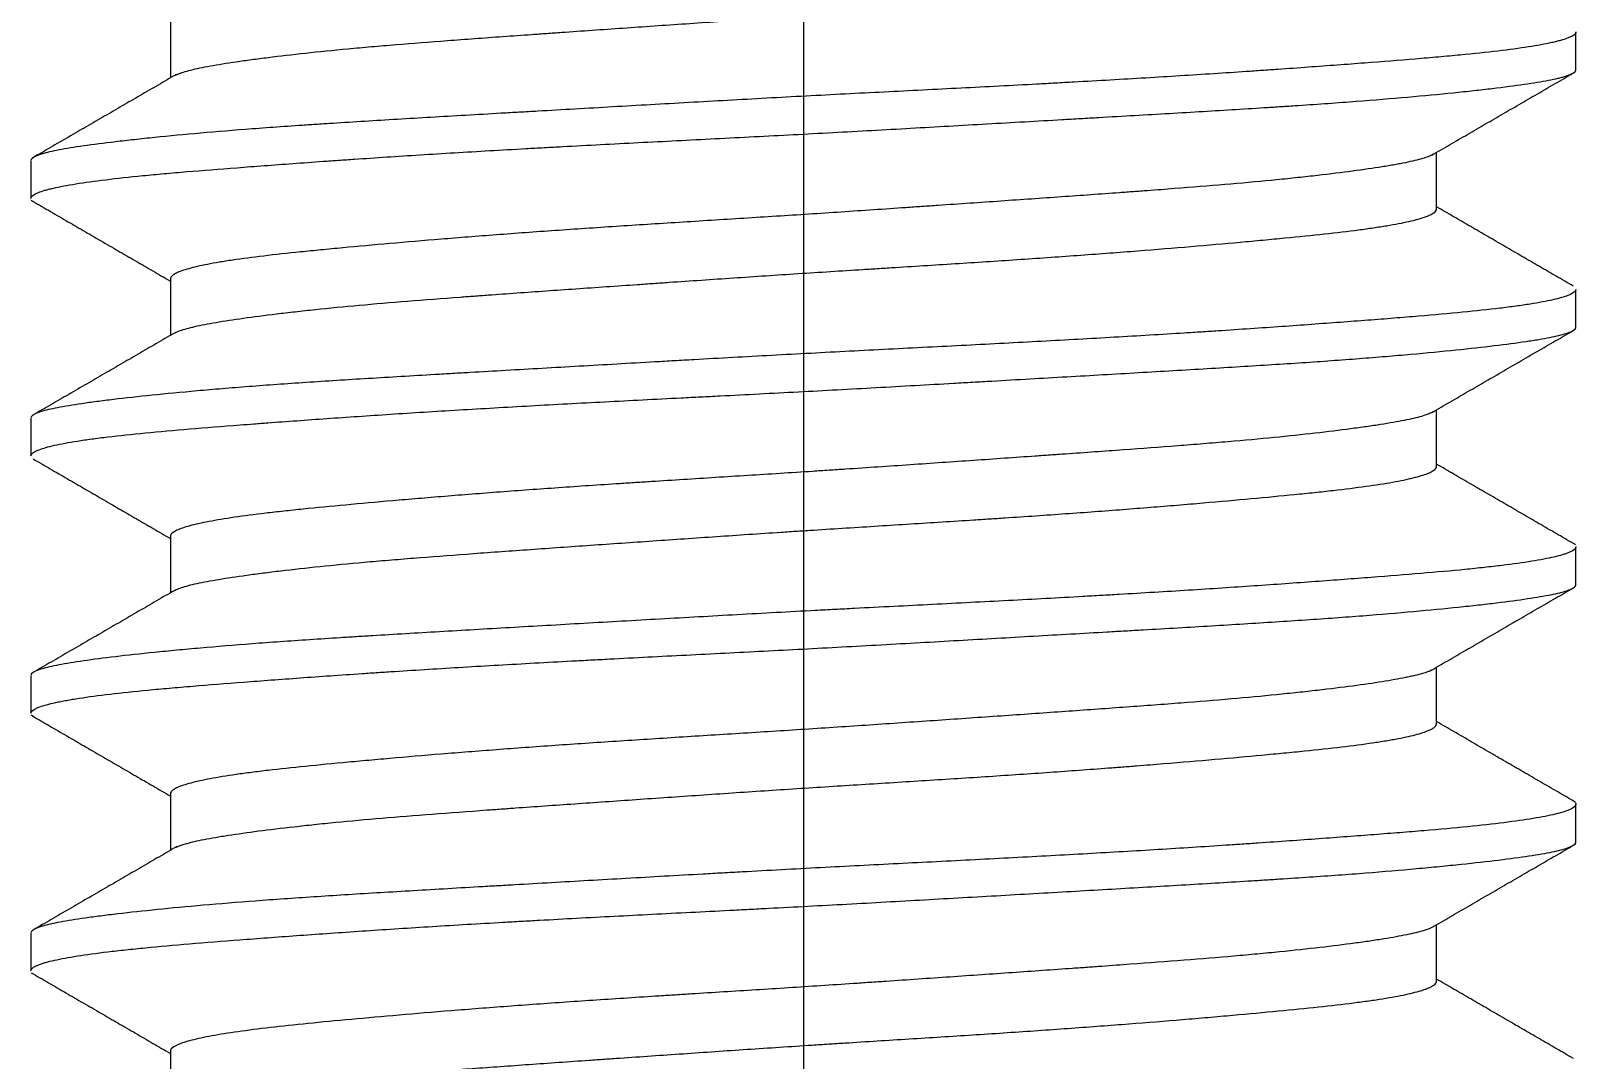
# Model space of a CAD drawing. Extents: x 0 to 1128, y 0 to 827.
# Drawn here: x 707.6 to 713.6, y 224.11 to 228.11 of the extents above; entities that cross this region are included whole.
import ezdxf

# ---------------------------------------------------------------- set-up
doc = ezdxf.new("R2010")
doc.units = 0
doc.header["$LTSCALE"] = 10
doc.header["$MEASUREMENT"] = 0
doc.linetypes.add('CENTER', pattern=[2, 1.25, -0.25, 0.25, -0.25])
doc.layers.add('1', color=7, linetype='CONTINUOUS')

msp = doc.modelspace()

# ---------------------------------------------------------------- linework, layer by layer
at = {"layer": '1', "color": 1, "linetype": 'CENTER', "lineweight": -3, "ltscale": 3}
msp.add_line((710.6018, 430.4493), (710.6018, 195.1403), dxfattribs=at)
at = {"layer": '1', "color": 7, "linetype": 'Continuous', "lineweight": -3}
for p, q in [((708.1433, 228.1442), (708.1433, 227.9241)), ((713.6018, 227.9571), (713.6018, 228.1023)), ((707.6018, 227.6021), (707.6018, 227.4569)), ((713.0603, 227.415), (713.0603, 227.635)), ((708.1433, 227.1441), (708.1433, 226.9241)), ((713.6018, 226.9562), (713.6018, 227.1027)), ((707.6018, 226.6026), (707.6018, 226.4569)), ((713.0603, 226.4152), (713.0603, 226.635)), ((708.1433, 226.1439), (708.1433, 225.9241)), ((713.6018, 225.9571), (713.6018, 226.1021)), ((713.0603, 225.4153), (713.0603, 225.6354)), ((707.6018, 225.6024), (707.6018, 225.4564)), ((708.1433, 225.1443), (708.1433, 224.9239)), ((713.6018, 224.9567), (713.6018, 225.1028)), ((707.6018, 224.6022), (707.6018, 224.4571)), ((713.0603, 224.4149), (713.0603, 224.6351)), ((708.1433, 224.1436), (708.1433, 223.9242))]:
    msp.add_line(p, q, dxfattribs=at)
for points, knots in [([(708.1605, 227.9341), (708.1638, 227.9358), (708.1677, 227.9376), (708.1849, 227.9446), (708.2191, 227.955), (708.2949, 227.9708), (708.3618, 227.9816), (708.4089, 227.9886), (708.4185, 227.99), (708.4383, 227.9927), (708.4687, 227.9969), (708.501, 228.0011), (708.5682, 228.0096), (708.6648, 228.0208), (708.7888, 228.0334), (708.8631, 228.0403), (708.8933, 228.043), (708.9087, 228.0444), (708.9551, 228.0484), (708.9867, 228.0511), (709.0833, 228.0591), (709.217, 228.0695), (709.3602, 228.0799), (709.4712, 228.0879), (709.5088, 228.0906), (709.5661, 228.0946), (709.5854, 228.096), (709.6242, 228.0987), (709.6436, 228.1001), (709.7412, 228.107), (709.8995, 228.118), (710.0622, 228.1293), (710.1858, 228.1378), (710.2272, 228.1406), (710.3107, 228.1463), (710.3528, 228.1491), (710.4796, 228.1577), (710.5638, 228.1632), (710.7315, 228.174), (710.8985, 228.1845), (711.064, 228.1949), (711.1877, 228.2027), (711.2289, 228.2054), (711.3103, 228.2107), (711.3506, 228.2133), (711.47, 228.2213), (711.6257, 228.232), (711.7744, 228.243), (711.8833, 228.2514), (711.9192, 228.2543), (711.9723, 228.2585), (711.9898, 228.2599), (712.0246, 228.2628), (712.0417, 228.2642), (712.1266, 228.2713), (712.1915, 228.2769), (712.3155, 228.288), (712.3746, 228.2934), (712.4588, 228.3014), (712.4997, 228.3054), (712.539, 228.3093), (712.5648, 228.312), (712.5775, 228.3133), (712.6398, 228.3199), (712.7316, 228.3304), (712.8464, 228.3463), (712.9078, 228.3572), (712.9412, 228.3642), (712.9476, 228.3656), (712.96, 228.3684), (712.9777, 228.3727), (712.9929, 228.3769), (713.0202, 228.3854), (713.048, 228.3967), (713.0589, 228.4079), (713.0603, 228.4144), (713.0604, 228.4153), (713.0603, 228.4162)], [0, 0, 0, 0, 0.011389, 0.011389, 0.045282, 0.079176, 0.11307, 0.11307, 0.121543, 0.121543, 0.130017, 0.146964, 0.146964, 0.180857, 0.214751, 0.223224, 0.223224, 0.231698, 0.231698, 0.248645, 0.248645, 0.282538, 0.316432, 0.316432, 0.333379, 0.333379, 0.341852, 0.341852, 0.350326, 0.350326, 0.38422, 0.418113, 0.418113, 0.43506, 0.43506, 0.452007, 0.452007, 0.485901, 0.485901, 0.519795, 0.553688, 0.553688, 0.570635, 0.570635, 0.587582, 0.587582, 0.621476, 0.655369, 0.655369, 0.672316, 0.672316, 0.68079, 0.68079, 0.689263, 0.689263, 0.723157, 0.723157, 0.757051, 0.757051, 0.773998, 0.782471, 0.782471, 0.790944, 0.790944, 0.824838, 0.858732, 0.892626, 0.892626, 0.901099, 0.901099, 0.909572, 0.926519, 0.926519, 0.960413, 0.994307, 0.994307, 1, 1, 1, 1]), ([(713.6018, 228.1032), (713.6019, 228.1005), (713.6007, 228.0978), (713.5933, 228.0896), (713.5833, 228.084), (713.5606, 228.0755), (713.5474, 228.0712), (713.5312, 228.067), (713.5198, 228.0641), (713.5137, 228.0627), (713.482, 228.0557), (713.4518, 228.0501), (713.382, 228.0392), (713.3029, 228.0286), (713.2052, 228.0182), (713.1247, 228.0104), (713.0966, 228.0078), (713.0386, 228.0027), (713.0087, 228.0001), (712.916, 227.9924), (712.8505, 227.9873), (712.712, 227.9767), (712.639, 227.9713), (712.5239, 227.9629), (712.4846, 227.9601), (712.4241, 227.9559), (712.4038, 227.9544), (712.3628, 227.9516), (712.2596, 227.9446), (712.0669, 227.932), (711.8862, 227.9212), (711.7471, 227.9131), (711.6766, 227.9092), (711.6047, 227.9052), (711.5565, 227.9026), (711.5323, 227.9012), (711.4107, 227.8947), (711.3126, 227.8896), (711.115, 227.8794), (710.9159, 227.8693), (710.7137, 227.859), (710.5609, 227.8508), (710.5097, 227.8481), (710.4081, 227.8425), (710.3575, 227.8397), (710.2065, 227.8313), (710.0071, 227.82), (709.8115, 227.8088), (709.6662, 227.8005), (709.618, 227.7977), (709.5461, 227.7936), (709.5222, 227.7922), (709.4748, 227.7895), (709.3572, 227.7827), (709.1528, 227.7709), (708.9813, 227.7607), (708.8565, 227.753), (708.7951, 227.7492), (708.7351, 227.7453), (708.6954, 227.7427), (708.6758, 227.7414), (708.5787, 227.7348), (708.505, 227.7295), (708.3654, 227.7187), (708.2335, 227.7076), (708.1171, 227.6964), (708.0357, 227.6879), (708.0096, 227.6851), (707.9598, 227.6795), (707.9362, 227.6768), (707.8688, 227.6686), (707.7885, 227.658), (707.7271, 227.6476), (707.6883, 227.6399), (707.6766, 227.6374), (707.6608, 227.6335), (707.6559, 227.6322), (707.6466, 227.6297), (707.6253, 227.6233), (707.612, 227.6169), (707.6034, 227.6089), (707.6018, 227.606), (707.6018, 227.6031)], [0, 0, 0, 0, 0.01598, 0.01598, 0.048196, 0.048196, 0.064304, 0.072358, 0.072358, 0.080413, 0.080413, 0.112629, 0.112629, 0.144846, 0.177062, 0.177062, 0.19317, 0.19317, 0.209278, 0.209278, 0.241495, 0.241495, 0.273711, 0.273711, 0.28982, 0.28982, 0.297874, 0.297874, 0.305928, 0.338144, 0.370361, 0.370361, 0.386469, 0.394523, 0.394523, 0.402577, 0.402577, 0.434794, 0.434794, 0.46701, 0.499227, 0.499227, 0.515335, 0.515335, 0.531443, 0.531443, 0.56366, 0.595876, 0.595876, 0.611985, 0.611985, 0.620039, 0.620039, 0.628093, 0.660309, 0.692526, 0.692526, 0.708634, 0.716688, 0.716688, 0.724742, 0.724742, 0.756959, 0.756959, 0.789175, 0.821392, 0.821392, 0.8375, 0.8375, 0.853608, 0.853608, 0.885825, 0.918041, 0.918041, 0.934149, 0.934149, 0.942204, 0.942204, 0.950258, 0.982474, 0.982474, 1, 1, 1, 1]), ([(707.6018, 227.4564), (707.6019, 227.4584), (707.6027, 227.4605), (707.6081, 227.468), (707.6171, 227.4736), (707.6383, 227.4821), (707.6508, 227.4863), (707.6662, 227.4906), (707.6771, 227.4934), (707.683, 227.4948), (707.7135, 227.5019), (707.7428, 227.5075), (707.8107, 227.5184), (707.888, 227.5291), (707.9839, 227.5395), (708.0632, 227.5473), (708.0908, 227.5499), (708.148, 227.555), (708.1775, 227.5576), (708.269, 227.5653), (708.3338, 227.5704), (708.4709, 227.5809), (708.5432, 227.5863), (708.6573, 227.5947), (708.6963, 227.5975), (708.7562, 227.6017), (708.7764, 227.6031), (708.8171, 227.6059), (708.9197, 227.613), (709.1112, 227.6256), (709.291, 227.6364), (709.4295, 227.6445), (709.4997, 227.6485), (709.5712, 227.6525), (709.6192, 227.6551), (709.6434, 227.6564), (709.7647, 227.663), (709.8625, 227.6681), (710.0598, 227.6783), (710.2586, 227.6884), (710.4606, 227.6987), (710.6133, 227.7068), (710.6645, 227.7095), (710.7662, 227.715), (710.8168, 227.7178), (710.968, 227.7262), (711.1678, 227.7375), (711.3638, 227.7487), (711.5095, 227.7571), (711.5578, 227.7599), (711.6299, 227.764), (711.6539, 227.7654), (711.7015, 227.7681), (711.8196, 227.7749), (712.0251, 227.7868), (712.1976, 227.797), (712.3232, 227.8047), (712.3851, 227.8085), (712.4455, 227.8124), (712.4854, 227.815), (712.5052, 227.8163), (712.6032, 227.8228), (712.6776, 227.8281), (712.8186, 227.8389), (712.952, 227.85), (713.07, 227.8612), (713.1525, 227.8696), (713.1791, 227.8725), (713.2298, 227.878), (713.2539, 227.8808), (713.3226, 227.889), (713.4047, 227.8997), (713.468, 227.9101), (713.5082, 227.9178), (713.5204, 227.9203), (713.5369, 227.9242), (713.5421, 227.9255), (713.5518, 227.9281), (713.5744, 227.9345), (713.5889, 227.9408), (713.5998, 227.9494), (713.602, 227.9529), (713.6018, 227.9565)], [0, 0, 0, 0, 0.012113, 0.012113, 0.044329, 0.044329, 0.060437, 0.068492, 0.068492, 0.076546, 0.076546, 0.108762, 0.108762, 0.140979, 0.173195, 0.173195, 0.189304, 0.189304, 0.205412, 0.205412, 0.237628, 0.237628, 0.269845, 0.269845, 0.285953, 0.285953, 0.294007, 0.294007, 0.302061, 0.334278, 0.366494, 0.366494, 0.382603, 0.390657, 0.390657, 0.398711, 0.398711, 0.430927, 0.430927, 0.463144, 0.49536, 0.49536, 0.511469, 0.511469, 0.527577, 0.527577, 0.559793, 0.59201, 0.59201, 0.608118, 0.608118, 0.616172, 0.616172, 0.624226, 0.656443, 0.688659, 0.688659, 0.704768, 0.712822, 0.712822, 0.720876, 0.720876, 0.753092, 0.753092, 0.785309, 0.817525, 0.817525, 0.833634, 0.833634, 0.849742, 0.849742, 0.881958, 0.914175, 0.914175, 0.930283, 0.930283, 0.938337, 0.938337, 0.946392, 0.978608, 0.978608, 1, 1, 1, 1]), ([(713.0491, 227.6286), (713.047, 227.6272), (713.0446, 227.6259), (713.0318, 227.6193), (713.0028, 227.6089), (712.9512, 227.5971), (712.9158, 227.5904), (712.9011, 227.5877), (712.8935, 227.5863), (712.8699, 227.5822), (712.8532, 227.5795), (712.8004, 227.5713), (712.7224, 227.5602), (712.6297, 227.5489), (712.5545, 227.5404), (712.5285, 227.5376), (712.4881, 227.5333), (712.4743, 227.5319), (712.4465, 227.5291), (712.4325, 227.5277), (712.3612, 227.5207), (712.3013, 227.5153), (712.176, 227.5046), (712.1106, 227.4994), (712.0083, 227.4915), (711.9561, 227.4876), (711.9022, 227.4836), (711.866, 227.4809), (711.8477, 227.4796), (711.7556, 227.4729), (711.6052, 227.4622), (711.3703, 227.4458), (711.2076, 227.4345), (711.104, 227.4274), (711.0831, 227.4259), (711.0413, 227.4231), (710.9787, 227.4188), (710.916, 227.4145), (710.7904, 227.406), (710.7066, 227.4004), (710.5388, 227.3894), (710.4547, 227.3841), (710.3284, 227.3762), (710.2863, 227.3735), (710.2021, 227.3682), (710.1603, 227.3656), (710.0361, 227.3578), (709.8731, 227.3473), (709.7154, 227.3367), (709.5991, 227.3285), (709.5606, 227.3258), (709.4844, 227.3202), (709.4466, 227.3174), (709.3354, 227.309), (709.1925, 227.2977), (709.0599, 227.2864), (708.9326, 227.2752), (708.8715, 227.2697), (708.7839, 227.2615), (708.7556, 227.2588), (708.7009, 227.2535), (708.6744, 227.2509), (708.5978, 227.243), (708.5027, 227.2326), (708.412, 227.2206), (708.3673, 227.2138), (708.3499, 227.2111), (708.3415, 227.2097), (708.3169, 227.2056), (708.3016, 227.2028), (708.259, 227.1945), (708.2105, 227.1833), (708.1787, 227.172), (708.1612, 227.1634), (708.1564, 227.1606), (708.1508, 227.1563), (708.1492, 227.1549), (708.1466, 227.1521), (708.1456, 227.1506), (708.1439, 227.1475), (708.1434, 227.1458), (708.1433, 227.1441)], [0, 0, 0, 0, 0.008658, 0.008658, 0.042478, 0.076299, 0.084754, 0.084754, 0.093209, 0.093209, 0.110119, 0.110119, 0.143939, 0.17776, 0.17776, 0.19467, 0.19467, 0.203125, 0.203125, 0.21158, 0.21158, 0.2454, 0.2454, 0.279221, 0.279221, 0.296131, 0.304586, 0.304586, 0.313041, 0.313041, 0.346861, 0.380682, 0.414502, 0.414502, 0.422957, 0.422957, 0.431412, 0.448322, 0.448322, 0.482143, 0.482143, 0.515963, 0.515963, 0.532873, 0.532873, 0.549783, 0.549783, 0.583604, 0.617424, 0.617424, 0.634334, 0.634334, 0.651244, 0.651244, 0.685065, 0.718885, 0.718885, 0.752705, 0.752705, 0.769615, 0.769615, 0.786526, 0.786526, 0.820346, 0.854166, 0.862621, 0.862621, 0.871076, 0.871076, 0.887987, 0.887987, 0.921807, 0.955627, 0.955627, 0.972537, 0.972537, 0.980992, 0.980992, 0.989447, 0.989447, 1, 1, 1, 1]), ([(708.1603, 226.934), (708.166, 226.937), (708.1855, 226.9452), (708.2156, 226.9534), (708.2504, 226.9614), (708.2632, 226.964), (708.2908, 226.9694), (708.3055, 226.9721), (708.3527, 226.9802), (708.4233, 226.9911), (708.5089, 227.0023), (708.5787, 227.0107), (708.6029, 227.0135), (708.6533, 227.0192), (708.6795, 227.0221), (708.7603, 227.0305), (708.8171, 227.0361), (708.9365, 227.0469), (709.0616, 227.0575), (709.1982, 227.0679), (709.2872, 227.0745), (709.3052, 227.0759), (709.3414, 227.0785), (709.396, 227.0825), (709.4515, 227.0865), (709.5637, 227.0945), (709.7167, 227.1053), (709.8961, 227.1177), (709.9984, 227.1248), (710.0396, 227.1277), (710.0603, 227.1291), (710.1224, 227.1334), (710.1638, 227.1362), (710.2883, 227.1448), (710.3716, 227.1504), (710.5387, 227.1616), (710.6224, 227.167), (710.7485, 227.175), (710.7906, 227.1777), (710.8538, 227.1817), (710.8749, 227.183), (710.917, 227.1856), (710.938, 227.187), (711.0424, 227.1935), (711.2071, 227.2039), (711.3671, 227.2144), (711.4853, 227.2224), (711.5244, 227.2251), (711.602, 227.2305), (711.6405, 227.2333), (711.7549, 227.2416), (711.9023, 227.2527), (712.1084, 227.2696), (712.2359, 227.2808), (712.3278, 227.2891), (712.3578, 227.2919), (712.4159, 227.2973), (712.4441, 227.3), (712.526, 227.3079), (712.6281, 227.3183), (712.7163, 227.3288), (712.7771, 227.3368), (712.7965, 227.3394), (712.8242, 227.3435), (712.8332, 227.3449), (712.8506, 227.3476), (712.859, 227.349), (712.9, 227.3558), (712.9571, 227.3668), (712.9978, 227.378), (713.0221, 227.3865), (713.0327, 227.3908), (713.041, 227.3951), (713.0459, 227.3979), (713.0481, 227.3994), (713.0572, 227.406), (713.0606, 227.4111), (713.0603, 227.4161)], [0, 0, 0, 0, 0.019794, 0.053688, 0.053688, 0.070635, 0.070635, 0.087582, 0.087582, 0.121475, 0.155369, 0.155369, 0.172316, 0.172316, 0.189263, 0.189263, 0.223157, 0.223157, 0.25705, 0.290944, 0.290944, 0.299417, 0.299417, 0.307891, 0.324838, 0.324838, 0.358731, 0.392625, 0.401099, 0.401099, 0.409572, 0.409572, 0.426519, 0.426519, 0.460413, 0.460413, 0.494306, 0.494306, 0.511253, 0.511253, 0.519727, 0.519727, 0.5282, 0.5282, 0.562094, 0.595987, 0.595987, 0.612934, 0.612934, 0.629881, 0.629881, 0.663775, 0.697669, 0.731562, 0.731562, 0.748509, 0.748509, 0.765456, 0.765456, 0.79935, 0.833244, 0.833244, 0.85019, 0.85019, 0.858664, 0.858664, 0.867137, 0.867137, 0.901031, 0.934925, 0.934925, 0.951872, 0.960345, 0.960345, 0.968818, 0.968818, 1, 1, 1, 1]), ([(713.6018, 227.1029), (713.6018, 227.102), (713.6017, 227.1011), (713.6009, 227.0989), (713.6002, 227.0975), (713.5947, 227.0905), (713.5852, 227.0849), (713.5561, 227.0736), (713.5171, 227.0624), (713.4583, 227.0513), (713.4065, 227.043), (713.3879, 227.0403), (713.3485, 227.0348), (713.3276, 227.0322), (713.2619, 227.0242), (713.1654, 227.0139), (713.0515, 227.0037), (712.9595, 226.996), (712.9278, 226.9934), (712.8784, 226.9895), (712.8617, 226.9882), (712.8278, 226.9855), (712.8107, 226.9842), (712.7239, 226.9776), (712.6512, 226.9722), (712.4994, 226.9611), (712.4203, 226.9555), (712.2967, 226.9471), (712.2337, 226.9429), (712.1688, 226.9387), (712.1251, 226.9359), (712.1031, 226.9345), (711.992, 226.9275), (711.9014, 226.9221), (711.7165, 226.9114), (711.5282, 226.9009), (711.3328, 226.8906), (711.1835, 226.8829), (711.1332, 226.8804), (711.0327, 226.8753), (710.9824, 226.8727), (710.8314, 226.865), (710.7307, 226.8598), (710.5292, 226.8492), (710.4284, 226.8437), (710.2771, 226.8353), (710.2266, 226.8324), (710.1509, 226.8282), (710.1256, 226.8267), (710.0753, 226.8239), (709.9502, 226.8168), (709.7295, 226.8041), (709.5398, 226.7932), (709.4, 226.7852), (709.3307, 226.7812), (709.2623, 226.7772), (709.2169, 226.7746), (709.1943, 226.7732), (709.082, 226.7667), (708.9955, 226.7615), (708.8286, 226.7513), (708.7483, 226.7462), (708.5939, 226.7359), (708.5199, 226.7306), (708.4136, 226.7225), (708.3789, 226.7197), (708.3118, 226.7141), (708.2793, 226.7113), (708.1852, 226.7029), (708.0683, 226.6917), (707.9684, 226.6806), (707.9, 226.6724), (707.8783, 226.6697), (707.8474, 226.6657), (707.8374, 226.6643), (707.818, 226.6616), (707.771, 226.655), (707.7007, 226.6433), (707.658, 226.6332), (707.6334, 226.6256), (707.6265, 226.623), (707.6151, 226.6179), (707.6106, 226.6153), (707.604, 226.6097), (707.6021, 226.6067), (707.6019, 226.6037)], [0, 0, 0, 0, 0.005359, 0.005359, 0.01343, 0.01343, 0.045713, 0.045713, 0.077996, 0.110279, 0.110279, 0.12642, 0.12642, 0.142562, 0.142562, 0.174845, 0.207128, 0.207128, 0.22327, 0.22327, 0.23134, 0.23134, 0.239411, 0.239411, 0.271694, 0.271694, 0.303977, 0.303977, 0.320119, 0.32819, 0.32819, 0.33626, 0.33626, 0.368543, 0.368543, 0.400826, 0.433109, 0.433109, 0.449251, 0.449251, 0.465392, 0.465392, 0.497676, 0.497676, 0.529959, 0.529959, 0.5461, 0.5461, 0.554171, 0.554171, 0.562242, 0.594525, 0.626808, 0.626808, 0.642949, 0.65102, 0.65102, 0.659091, 0.659091, 0.691374, 0.691374, 0.723657, 0.723657, 0.75594, 0.75594, 0.772081, 0.772081, 0.788223, 0.788223, 0.820506, 0.852789, 0.852789, 0.868931, 0.868931, 0.877001, 0.877001, 0.885072, 0.917355, 0.949638, 0.949638, 0.96578, 0.96578, 0.981921, 0.981921, 1, 1, 1, 1]), ([(707.6019, 226.457), (707.6021, 226.4592), (707.6031, 226.4613), (707.6072, 226.4662), (707.6107, 226.469), (707.6205, 226.4747), (707.6267, 226.4775), (707.649, 226.486), (707.6886, 226.4973), (707.7479, 226.5084), (707.7997, 226.5166), (707.8275, 226.5206), (707.8581, 226.5247), (707.8791, 226.5274), (707.8899, 226.5287), (707.9454, 226.5354), (708.0428, 226.5457), (708.2141, 226.561), (708.345, 226.5713), (708.4322, 226.578), (708.4499, 226.5793), (708.4858, 226.582), (708.5402, 226.5861), (708.5963, 226.5902), (708.7109, 226.5985), (708.8696, 226.6097), (709.0402, 226.6209), (709.1728, 226.6292), (709.2177, 226.632), (709.3091, 226.6375), (709.3553, 226.6402), (709.4948, 226.6483), (709.6839, 226.6588), (709.8787, 226.669), (710.0271, 226.6766), (710.1018, 226.6804), (710.1774, 226.6843), (710.2279, 226.6868), (710.2533, 226.6881), (710.3801, 226.6946), (710.4812, 226.6998), (710.683, 226.7105), (710.7837, 226.716), (710.9845, 226.7272), (711.0847, 226.7328), (711.2096, 226.7399), (711.2346, 226.7414), (711.2844, 226.7442), (711.3588, 226.7485), (711.432, 226.7526), (711.5771, 226.761), (711.7666, 226.7718), (711.9486, 226.7824), (712.0822, 226.7902), (712.1263, 226.7928), (712.2134, 226.798), (712.2561, 226.8006), (712.3817, 226.8083), (712.4621, 226.8134), (712.616, 226.8237), (712.6896, 226.829), (712.7949, 226.8371), (712.8463, 226.8412), (712.8958, 226.8454), (712.9283, 226.8483), (712.9444, 226.8497), (713.0232, 226.8567), (713.1401, 226.868), (713.2888, 226.8845), (713.3703, 226.8952), (713.4155, 226.9019), (713.4243, 226.9032), (713.4412, 226.9059), (713.4655, 226.9098), (713.487, 226.9137), (713.5262, 226.9214), (713.5684, 226.9315), (713.5906, 226.9417), (713.5996, 226.9495), (713.6013, 226.9521), (713.6018, 226.9553), (713.6018, 226.9558), (713.6018, 226.9562)], [0, 0, 0, 0, 0.012654, 0.012654, 0.028795, 0.028795, 0.044937, 0.044937, 0.07722, 0.109503, 0.109503, 0.125645, 0.133715, 0.133715, 0.141786, 0.141786, 0.174069, 0.206352, 0.238635, 0.238635, 0.246706, 0.246706, 0.254777, 0.270918, 0.270918, 0.303201, 0.335484, 0.335484, 0.351626, 0.351626, 0.367767, 0.367767, 0.40005, 0.432333, 0.432333, 0.448475, 0.456546, 0.456546, 0.464616, 0.464616, 0.4969, 0.4969, 0.529183, 0.529183, 0.561466, 0.561466, 0.569536, 0.569536, 0.577607, 0.593749, 0.593749, 0.626032, 0.658315, 0.658315, 0.674456, 0.674456, 0.690598, 0.690598, 0.722881, 0.722881, 0.755164, 0.755164, 0.771305, 0.779376, 0.779376, 0.787447, 0.787447, 0.81973, 0.852013, 0.884296, 0.884296, 0.892367, 0.892367, 0.900438, 0.916579, 0.916579, 0.948862, 0.981145, 0.981145, 0.997287, 0.997287, 1, 1, 1, 1]), ([(713.0494, 226.6288), (713.0478, 226.6277), (713.046, 226.6267), (713.0392, 226.623), (713.0332, 226.6203), (713.0191, 226.6151), (713.011, 226.6124), (712.9835, 226.6046), (712.9386, 226.5941), (712.8775, 226.5834), (712.8255, 226.5752), (712.8071, 226.5724), (712.7683, 226.5668), (712.7478, 226.564), (712.6838, 226.5555), (712.5916, 226.5442), (712.4859, 226.533), (712.3734, 226.5218), (712.3138, 226.5164), (712.2191, 226.5083), (712.1869, 226.5056), (712.1214, 226.5003), (712.088, 226.4977), (711.9862, 226.4898), (711.8458, 226.4794), (711.6775, 226.4674), (711.5804, 226.4605), (711.5412, 226.4578), (711.5215, 226.4564), (711.4623, 226.4522), (711.4226, 226.4495), (711.3026, 226.4411), (711.1408, 226.4299), (710.9751, 226.4185), (710.8494, 226.41), (710.8072, 226.4071), (710.7436, 226.4029), (710.7224, 226.4015), (710.68, 226.3987), (710.6588, 226.3973), (710.553, 226.3903), (710.4689, 226.385), (710.3017, 226.3745), (710.2185, 226.3693), (710.0945, 226.3615), (710.0327, 226.3575), (709.9711, 226.3536), (709.9302, 226.3509), (709.9097, 226.3496), (709.808, 226.3429), (709.6493, 226.3322), (709.4224, 226.3158), (709.2786, 226.3045), (709.1912, 226.2974), (709.1564, 226.2945), (709.0885, 226.2888), (709.0392, 226.2846), (708.9431, 226.2762), (708.8821, 226.2707), (708.7661, 226.2599), (708.7112, 226.2546), (708.6334, 226.2467), (708.6082, 226.244), (708.5596, 226.2387), (708.5363, 226.2361), (708.4694, 226.2282), (708.3881, 226.2176), (708.3223, 226.2067), (708.2788, 226.1984), (708.2653, 226.1956), (708.2403, 226.19), (708.2288, 226.1872), (708.1976, 226.1786), (708.1648, 226.1672), (708.1491, 226.1559), (708.1442, 226.1483), (708.1435, 226.1463), (708.1433, 226.1443)], [0, 0, 0, 0, 0.006764, 0.006764, 0.023675, 0.023675, 0.040585, 0.040585, 0.074405, 0.108225, 0.108225, 0.125136, 0.125136, 0.142046, 0.142046, 0.175866, 0.209686, 0.209686, 0.243507, 0.243507, 0.260417, 0.260417, 0.277327, 0.277327, 0.311147, 0.344968, 0.353423, 0.353423, 0.361878, 0.361878, 0.378788, 0.378788, 0.412608, 0.446429, 0.446429, 0.463339, 0.463339, 0.471794, 0.471794, 0.480249, 0.480249, 0.514069, 0.514069, 0.54789, 0.54789, 0.5648, 0.573255, 0.573255, 0.58171, 0.58171, 0.61553, 0.649351, 0.683171, 0.683171, 0.691626, 0.700081, 0.716991, 0.716991, 0.750812, 0.750812, 0.784632, 0.784632, 0.801542, 0.801542, 0.818452, 0.818452, 0.852273, 0.886093, 0.886093, 0.903003, 0.903003, 0.919913, 0.919913, 0.953734, 0.987554, 0.987554, 1, 1, 1, 1]), ([(708.1548, 225.9307), (708.1549, 225.9308), (708.1551, 225.931), (708.1595, 225.9337), (708.1673, 225.9376), (708.1776, 225.9416), (708.185, 225.9442), (708.189, 225.9455), (708.2103, 225.9521), (708.2525, 225.9625), (708.34, 225.9785), (708.4143, 225.9895), (708.4659, 225.9965), (708.4765, 225.9979), (708.4981, 226.0007), (708.5312, 226.005), (708.5661, 226.0092), (708.6386, 226.0177), (708.6901, 226.0233), (708.7998, 226.0344), (708.858, 226.0399), (708.9501, 226.048), (708.9817, 226.0507), (709.0465, 226.056), (709.0795, 226.0587), (709.1801, 226.0666), (709.3186, 226.077), (709.4658, 226.0875), (709.5795, 226.0956), (709.618, 226.0983), (709.696, 226.1038), (709.7357, 226.1066), (709.8552, 226.1149), (710.0162, 226.1261), (710.1806, 226.1374), (710.3466, 226.1487), (710.4304, 226.1544), (710.5364, 226.1614), (710.5576, 226.1628), (710.5999, 226.1655), (710.621, 226.1669), (710.6843, 226.171), (710.7263, 226.1736), (710.8519, 226.1816), (711.0181, 226.192), (711.2024, 226.2036), (711.3039, 226.2103), (711.3444, 226.2129), (711.3646, 226.2143), (711.4248, 226.2183), (711.4645, 226.221), (711.5819, 226.229), (711.7344, 226.2399), (711.8791, 226.2511), (711.9846, 226.2595), (712.0193, 226.2623), (712.0705, 226.2666), (712.0875, 226.268), (712.121, 226.2709), (712.1376, 226.2723), (712.2194, 226.2794), (712.344, 226.2905), (712.4561, 226.3011), (712.5356, 226.309), (712.5612, 226.3116), (712.611, 226.3168), (712.6352, 226.3195), (712.7049, 226.3274), (712.7897, 226.338), (712.8935, 226.3541), (712.947, 226.3652), (712.9811, 226.3736), (712.9915, 226.3765), (713.01, 226.3822), (713.0181, 226.385), (713.0393, 226.3936), (713.0492, 226.3992), (713.0586, 226.4085), (713.0604, 226.4123), (713.0603, 226.4159)], [0, 0, 0, 0, 0.000808, 0.000808, 0.017645, 0.026064, 0.026064, 0.034482, 0.034482, 0.068157, 0.101832, 0.135506, 0.135506, 0.143925, 0.143925, 0.152343, 0.169181, 0.169181, 0.202855, 0.202855, 0.23653, 0.23653, 0.253367, 0.253367, 0.270204, 0.270204, 0.303879, 0.337553, 0.337553, 0.354391, 0.354391, 0.371228, 0.371228, 0.404902, 0.438577, 0.438577, 0.472251, 0.472251, 0.48067, 0.48067, 0.489089, 0.489089, 0.505926, 0.505926, 0.539601, 0.573275, 0.581694, 0.581694, 0.590112, 0.590112, 0.60695, 0.60695, 0.640624, 0.674299, 0.674299, 0.691136, 0.691136, 0.699555, 0.699555, 0.707973, 0.707973, 0.741648, 0.775322, 0.775322, 0.79216, 0.79216, 0.808997, 0.808997, 0.842671, 0.876346, 0.910021, 0.910021, 0.926858, 0.926858, 0.943695, 0.943695, 0.97737, 0.97737, 1, 1, 1, 1]), ([(713.6018, 226.1036), (713.602, 226.1015), (713.6013, 226.0993), (713.5962, 226.0917), (713.5874, 226.086), (713.57, 226.079), (713.5662, 226.0775), (713.5579, 226.0747), (713.5534, 226.0733), (713.5391, 226.069), (713.5283, 226.0662), (713.4923, 226.0577), (713.4345, 226.0466), (713.3577, 226.0359), (713.2929, 226.0279), (713.27, 226.0253), (713.2339, 226.0214), (713.2215, 226.0201), (713.1963, 226.0174), (713.1319, 226.0109), (713.0045, 225.9995), (712.8755, 225.9892), (712.7385, 225.9787), (712.6661, 225.9733), (712.513, 225.9621), (712.4337, 225.9565), (712.2696, 225.9453), (712.1002, 225.9341), (711.9201, 225.9232), (711.8041, 225.9164), (711.7807, 225.9151), (711.7336, 225.9124), (711.7099, 225.911), (711.6386, 225.907), (711.5908, 225.9044), (711.4465, 225.8966), (711.2519, 225.8864), (711.0529, 225.8763), (710.902, 225.8686), (710.8515, 225.866), (710.7752, 225.8621), (710.7497, 225.8608), (710.6987, 225.8581), (710.6732, 225.8568), (710.5461, 225.8501), (710.445, 225.8446), (710.2441, 225.8334), (710.1443, 225.8278), (709.9459, 225.8165), (709.8473, 225.8109), (709.7004, 225.8025), (709.6519, 225.7997), (709.5562, 225.7942), (709.5089, 225.7915), (709.3688, 225.7834), (709.1864, 225.7729), (709.013, 225.7626), (708.9076, 225.7561), (708.8866, 225.7549), (708.845, 225.7523), (708.8243, 225.751), (708.7631, 225.7471), (708.7232, 225.7445), (708.6063, 225.7367), (708.5321, 225.7315), (708.3909, 225.7208), (708.3239, 225.7152), (708.229, 225.7068), (708.1982, 225.704), (708.1536, 225.6998), (708.1389, 225.6984), (708.1101, 225.6955), (708.0396, 225.6885), (707.926, 225.676), (707.8434, 225.6653), (707.7701, 225.6547), (707.738, 225.6495), (707.6971, 225.6417), (707.6847, 225.6392), (707.6626, 225.634), (707.6529, 225.6315), (707.6274, 225.6239), (707.6156, 225.6188), (707.6044, 225.6103), (707.602, 225.607), (707.6018, 225.6035)], [0, 0, 0, 0, 0.012887, 0.012887, 0.045104, 0.045104, 0.053158, 0.053158, 0.061212, 0.061212, 0.07732, 0.07732, 0.109537, 0.141753, 0.141753, 0.157861, 0.157861, 0.165915, 0.165915, 0.17397, 0.206186, 0.238403, 0.238403, 0.270619, 0.270619, 0.302835, 0.302835, 0.335052, 0.367268, 0.367268, 0.375323, 0.375323, 0.383377, 0.383377, 0.399485, 0.399485, 0.431701, 0.463918, 0.463918, 0.480026, 0.480026, 0.48808, 0.48808, 0.496134, 0.496134, 0.528351, 0.528351, 0.560567, 0.560567, 0.592784, 0.592784, 0.608892, 0.608892, 0.625, 0.625, 0.657217, 0.689433, 0.689433, 0.697487, 0.697487, 0.705541, 0.705541, 0.721649, 0.721649, 0.753866, 0.753866, 0.786082, 0.786082, 0.802191, 0.802191, 0.810245, 0.810245, 0.818299, 0.850515, 0.882732, 0.882732, 0.914948, 0.914948, 0.931057, 0.931057, 0.947165, 0.947165, 0.979381, 0.979381, 1, 1, 1, 1]), ([(707.6018, 225.4568), (707.602, 225.4594), (707.6034, 225.462), (707.6111, 225.4701), (707.6317, 225.4813), (707.6724, 225.4926), (707.7042, 225.4996), (707.7109, 225.501), (707.725, 225.5038), (707.7323, 225.5052), (707.7553, 225.5094), (707.7718, 225.5122), (707.8247, 225.5204), (707.9045, 225.5311), (708.0024, 225.5414), (708.0827, 225.5491), (708.1106, 225.5517), (708.1687, 225.5568), (708.1991, 225.5594), (708.2926, 225.5672), (708.3586, 225.5724), (708.4977, 225.5829), (708.5707, 225.5884), (708.7238, 225.5995), (708.8039, 225.6051), (708.9085, 225.6122), (708.9297, 225.6136), (708.9723, 225.6164), (709.0365, 225.6206), (709.102, 225.6248), (709.2346, 225.6331), (709.4156, 225.6439), (709.605, 225.6544), (709.7261, 225.6609), (709.7504, 225.6622), (709.7994, 225.6648), (709.824, 225.6661), (709.8982, 225.67), (709.9478, 225.6725), (710.0968, 225.6802), (710.2964, 225.6903), (710.4978, 225.7006), (710.6496, 225.7087), (710.7003, 225.7115), (710.8019, 225.717), (710.8529, 225.7198), (711.0049, 225.7283), (711.205, 225.7396), (711.4977, 225.7564), (711.6878, 225.7673), (711.8051, 225.7741), (711.8285, 225.7754), (711.8748, 225.7781), (711.9438, 225.7821), (712.0112, 225.786), (712.1439, 225.7938), (712.3151, 225.8041), (712.4751, 225.8143), (712.5908, 225.8221), (712.6287, 225.8247), (712.7028, 225.8301), (712.7388, 225.8328), (712.8438, 225.8409), (712.9755, 225.8521), (713.091, 225.8633), (713.1715, 225.8716), (713.2102, 225.8758), (713.2466, 225.88), (713.2703, 225.8827), (713.2819, 225.8841), (713.3381, 225.891), (713.4182, 225.9017), (713.5093, 225.9171), (713.5506, 225.9273), (713.5702, 225.9337), (713.5738, 225.935), (713.5803, 225.9376), (713.5891, 225.9414), (713.595, 225.9453), (713.6007, 225.9509), (713.6021, 225.9539), (713.6018, 225.957)], [0, 0, 0, 0, 0.015207, 0.015207, 0.047423, 0.079639, 0.079639, 0.087694, 0.087694, 0.095748, 0.095748, 0.111856, 0.111856, 0.144072, 0.176289, 0.176289, 0.192397, 0.192397, 0.208505, 0.208505, 0.240722, 0.240722, 0.272938, 0.272938, 0.305155, 0.305155, 0.313209, 0.313209, 0.321263, 0.337371, 0.337371, 0.369588, 0.401804, 0.401804, 0.409858, 0.409858, 0.417913, 0.417913, 0.434021, 0.434021, 0.466237, 0.498454, 0.498454, 0.514562, 0.514562, 0.53067, 0.53067, 0.562887, 0.595103, 0.62732, 0.62732, 0.635374, 0.635374, 0.643428, 0.659536, 0.659536, 0.691753, 0.723969, 0.723969, 0.740077, 0.740077, 0.756186, 0.756186, 0.788402, 0.820619, 0.820619, 0.836727, 0.844781, 0.844781, 0.852835, 0.852835, 0.885052, 0.917268, 0.949485, 0.949485, 0.957539, 0.957539, 0.965593, 0.981701, 0.981701, 1, 1, 1, 1]), ([(713.0405, 225.6238), (713.0317, 225.6195), (713.0201, 225.6152), (712.9966, 225.6083), (712.9818, 225.6043), (712.9644, 225.6004), (712.9523, 225.5977), (712.946, 225.5964), (712.9131, 225.5897), (712.8525, 225.5789), (712.7387, 225.5624), (712.6475, 225.5511), (712.5855, 225.5439), (712.5729, 225.5425), (712.5472, 225.5397), (712.5081, 225.5354), (712.4672, 225.5312), (712.3833, 225.5228), (712.3244, 225.5173), (712.2006, 225.5066), (712.1195, 225.5001), (712.0337, 225.4935), (711.999, 225.4908), (711.9814, 225.4895), (711.9283, 225.4855), (711.8924, 225.4829), (711.7835, 225.4749), (711.6346, 225.4643), (711.4787, 225.4534), (711.3591, 225.445), (711.3188, 225.4422), (711.2373, 225.4366), (711.196, 225.4337), (711.0721, 225.4252), (710.9062, 225.4138), (710.7388, 225.4025), (710.5706, 225.3915), (710.4862, 225.3861), (710.3165, 225.3754), (710.2327, 225.3702), (710.0673, 225.3597), (709.9041, 225.3493), (709.7451, 225.3387), (709.6276, 225.3305), (709.5886, 225.3278), (709.5119, 225.3222), (709.4741, 225.3194), (709.3628, 225.3111), (709.2191, 225.2999), (709.085, 225.2886), (708.9881, 225.2801), (708.9564, 225.2773), (708.9097, 225.2731), (708.8943, 225.2717), (708.8641, 225.269), (708.8491, 225.2676), (708.7756, 225.2608), (708.665, 225.2502), (708.5682, 225.2398), (708.5007, 225.2319), (708.4683, 225.2279), (708.4379, 225.2239), (708.418, 225.2212), (708.4083, 225.2199), (708.3612, 225.2131), (708.2942, 225.2022), (708.2184, 225.1855), (708.1843, 225.1741), (708.1683, 225.1669), (708.1654, 225.1655), (708.16, 225.1626), (708.1529, 225.1584), (708.1482, 225.1541), (708.1445, 225.149), (708.1435, 225.1466), (708.1434, 225.1443)], [0, 0, 0, 0, 0.028173, 0.028173, 0.045268, 0.053816, 0.053816, 0.062364, 0.062364, 0.096554, 0.130744, 0.164935, 0.164935, 0.173482, 0.173482, 0.18203, 0.199125, 0.199125, 0.233316, 0.233316, 0.267506, 0.276054, 0.276054, 0.284601, 0.284601, 0.301696, 0.301696, 0.335887, 0.370077, 0.370077, 0.387172, 0.387172, 0.404268, 0.404268, 0.438458, 0.472649, 0.472649, 0.506839, 0.506839, 0.541029, 0.541029, 0.57522, 0.60941, 0.60941, 0.626505, 0.626505, 0.643601, 0.643601, 0.677791, 0.711981, 0.711981, 0.729077, 0.729077, 0.737624, 0.737624, 0.746172, 0.746172, 0.780362, 0.814553, 0.814553, 0.831648, 0.840195, 0.840195, 0.848743, 0.848743, 0.882933, 0.917124, 0.951314, 0.951314, 0.959862, 0.959862, 0.968409, 0.985505, 0.985505, 1, 1, 1, 1]), ([(707.6132, 225.4426), (707.61, 225.4445), (707.6074, 225.4464), (707.6048, 225.4491), (707.6042, 225.4499), (707.6037, 225.4506)], [0, 0, 0, 0, 0.718735, 0.718735, 1, 1, 1, 1]), ([(708.1637, 224.9357), (708.174, 224.9407), (708.203, 224.9508), (708.2477, 224.961), (708.2885, 224.969), (708.3031, 224.9717), (708.3267, 224.9757), (708.3349, 224.9771), (708.3516, 224.9798), (708.3602, 224.9812), (708.4043, 224.9881), (708.4823, 224.9991), (708.5748, 225.0103), (708.6496, 225.0188), (708.6884, 225.023), (708.7293, 225.0273), (708.757, 225.0301), (708.7711, 225.0315), (708.8424, 225.0385), (708.9023, 225.0439), (709.0274, 225.0546), (709.1578, 225.065), (709.2989, 225.0754), (709.3905, 225.0821), (709.409, 225.0834), (709.4463, 225.0861), (709.5024, 225.0901), (709.5594, 225.0942), (709.6744, 225.1023), (709.8305, 225.1132), (709.9923, 225.1244), (710.1158, 225.1329), (710.1573, 225.1358), (710.241, 225.1415), (710.2828, 225.1444), (710.4084, 225.1529), (710.492, 225.1585), (710.6594, 225.1694), (710.7431, 225.1747), (710.8686, 225.1826), (710.9105, 225.1852), (710.9941, 225.1905), (711.0361, 225.1931), (711.1605, 225.201), (711.3236, 225.2114), (711.4809, 225.222), (711.6354, 225.2328), (711.7112, 225.2383), (711.8041, 225.2453), (711.8225, 225.2468), (711.8591, 225.2496), (711.9134, 225.2538), (711.9661, 225.258), (712.0696, 225.2665), (712.1359, 225.2721), (712.2631, 225.2832), (712.3241, 225.2888), (712.3969, 225.2955), (712.4113, 225.2969), (712.4397, 225.2996), (712.4537, 225.3009), (712.4951, 225.3049), (712.5217, 225.3076), (712.5989, 225.3154), (712.6944, 225.3258), (712.7754, 225.3364), (712.8306, 225.3444), (712.8481, 225.3472), (712.873, 225.3513), (712.881, 225.3526), (712.8966, 225.3554), (712.9041, 225.3568), (712.9402, 225.3637), (712.9896, 225.3749), (713.0223, 225.3862), (713.0405, 225.3947), (713.048, 225.3989), (713.0532, 225.4032), (713.056, 225.406), (713.0572, 225.4074), (713.0596, 225.4112), (713.0604, 225.4135), (713.0603, 225.4159)], [0, 0, 0, 0, 0.032407, 0.066448, 0.066448, 0.083469, 0.083469, 0.091979, 0.091979, 0.10049, 0.10049, 0.134531, 0.168573, 0.168573, 0.185593, 0.194104, 0.194104, 0.202614, 0.202614, 0.236655, 0.236655, 0.270697, 0.304738, 0.304738, 0.313249, 0.313249, 0.321759, 0.33878, 0.33878, 0.372821, 0.406862, 0.406862, 0.423883, 0.423883, 0.440904, 0.440904, 0.474945, 0.474945, 0.508987, 0.508987, 0.526007, 0.526007, 0.543028, 0.543028, 0.577069, 0.611111, 0.611111, 0.645152, 0.645152, 0.653663, 0.653663, 0.662173, 0.679194, 0.679194, 0.713235, 0.713235, 0.747276, 0.747276, 0.755787, 0.755787, 0.764297, 0.764297, 0.781318, 0.781318, 0.815359, 0.849401, 0.849401, 0.866421, 0.866421, 0.874932, 0.874932, 0.883442, 0.883442, 0.917483, 0.951525, 0.951525, 0.968546, 0.977056, 0.977056, 0.985566, 0.985566, 1, 1, 1, 1]), ([(713.5889, 225.1175), (713.5909, 225.1164), (713.5927, 225.1153), (713.5961, 225.1128), (713.5975, 225.1115), (713.5999, 225.1089), (713.6007, 225.1075), (713.6022, 225.1035), (713.602, 225.1008), (713.5973, 225.0926), (713.5809, 225.0814), (713.5444, 225.0701), (713.5094, 225.0617), (713.4964, 225.0589), (713.468, 225.0533), (713.4524, 225.0505), (713.4023, 225.0422), (713.3263, 225.0314), (713.1851, 225.0158), (713.0728, 225.0056), (712.9968, 224.9991), (712.9814, 224.9978), (712.95, 224.9952), (712.9022, 224.9914), (712.8525, 224.9875), (712.7503, 224.9796), (712.6787, 224.9742), (712.5286, 224.9632), (712.4501, 224.9576), (712.3474, 224.9506), (712.3267, 224.9492), (712.2847, 224.9463), (712.2635, 224.9449), (712.1994, 224.9407), (712.1562, 224.9379), (712.0248, 224.9295), (711.8455, 224.9186), (711.6579, 224.9081), (711.5141, 224.9003), (711.4656, 224.8977), (711.3676, 224.8925), (711.318, 224.8899), (711.1691, 224.8822), (710.9697, 224.8721), (710.7687, 224.8618), (710.5669, 224.8512), (710.4655, 224.8457), (710.3384, 224.8387), (710.3129, 224.8372), (710.2622, 224.8344), (710.1865, 224.8302), (710.1114, 224.8259), (709.9624, 224.8175), (709.7662, 224.8062), (709.5751, 224.7953), (709.4574, 224.7885), (709.4339, 224.7871), (709.3871, 224.7844), (709.3638, 224.7831), (709.2943, 224.7791), (709.2487, 224.7764), (709.1142, 224.7686), (708.9406, 224.7583), (708.7783, 224.7481), (708.6609, 224.7404), (708.6225, 224.7378), (708.5471, 224.7325), (708.5101, 224.7298), (708.4024, 224.7217), (708.2673, 224.7106), (708.089, 224.6938), (707.9865, 224.6827), (707.9277, 224.6758), (707.9162, 224.6744), (707.8939, 224.6716), (707.8613, 224.6676), (707.8315, 224.6635), (707.7757, 224.6556), (707.711, 224.6452), (707.6656, 224.6351), (707.6434, 224.6287), (707.6393, 224.6274), (707.6317, 224.6249), (707.6282, 224.6236), (707.6187, 224.6197), (707.6137, 224.6171), (707.6046, 224.6108), (707.6019, 224.607), (707.6018, 224.6031)], [0, 0, 0, 0, 0.006763, 0.006763, 0.014591, 0.014591, 0.022419, 0.022419, 0.038076, 0.038076, 0.069388, 0.100701, 0.100701, 0.116357, 0.116357, 0.132014, 0.132014, 0.163326, 0.194639, 0.225951, 0.225951, 0.233779, 0.233779, 0.241608, 0.257264, 0.257264, 0.288576, 0.288576, 0.319889, 0.319889, 0.327717, 0.327717, 0.335545, 0.335545, 0.351202, 0.351202, 0.382514, 0.413827, 0.413827, 0.429483, 0.429483, 0.445139, 0.445139, 0.476452, 0.507765, 0.507765, 0.539077, 0.539077, 0.546905, 0.546905, 0.554733, 0.57039, 0.57039, 0.601702, 0.633015, 0.633015, 0.640843, 0.640843, 0.648671, 0.648671, 0.664328, 0.664328, 0.69564, 0.726953, 0.726953, 0.742609, 0.742609, 0.758265, 0.758265, 0.789578, 0.82089, 0.852203, 0.852203, 0.860031, 0.860031, 0.867859, 0.883516, 0.883516, 0.914828, 0.946141, 0.946141, 0.953969, 0.953969, 0.961797, 0.961797, 0.977453, 0.977453, 1, 1, 1, 1]), ([(707.6018, 224.4565), (707.6019, 224.4594), (707.6036, 224.4624), (707.6126, 224.471), (707.6234, 224.4767), (707.6436, 224.4838), (707.648, 224.4852), (707.6573, 224.4881), (707.6723, 224.4923), (707.69, 224.4965), (707.729, 224.5049), (707.7906, 224.5159), (707.8715, 224.5266), (707.9281, 224.5332), (707.9398, 224.5345), (707.9637, 224.5372), (707.976, 224.5385), (708.0135, 224.5424), (708.0396, 224.545), (708.1209, 224.5527), (708.2374, 224.5629), (708.3697, 224.5732), (708.475, 224.5812), (708.511, 224.5839), (708.5853, 224.5894), (708.6235, 224.5922), (708.7399, 224.6006), (708.9008, 224.6118), (709.1582, 224.6285), (709.3407, 224.6394), (709.4583, 224.6461), (709.482, 224.6475), (709.5294, 224.6501), (709.6008, 224.6541), (709.6728, 224.658), (709.8177, 224.6658), (710.0132, 224.6759), (710.2131, 224.6861), (710.3396, 224.6925), (710.3649, 224.6938), (710.4158, 224.6964), (710.4413, 224.6978), (710.5178, 224.7017), (710.5686, 224.7044), (710.7206, 224.7125), (710.9221, 224.7236), (711.1213, 224.7349), (711.2699, 224.7434), (711.3192, 224.7462), (711.4177, 224.7518), (711.4668, 224.7546), (711.6122, 224.763), (711.8016, 224.7739), (712.0723, 224.7896), (712.244, 224.7998), (712.3484, 224.8063), (712.3691, 224.8076), (712.41, 224.8102), (712.4707, 224.814), (712.5293, 224.8179), (712.6438, 224.8257), (712.7166, 224.831), (712.8548, 224.8419), (712.9203, 224.8474), (712.9976, 224.8545), (713.0128, 224.8559), (713.0428, 224.8587), (713.0575, 224.8601), (713.101, 224.8644), (713.1287, 224.8672), (713.2085, 224.8756), (713.3056, 224.8866), (713.3844, 224.8972), (713.4366, 224.9051), (713.4528, 224.9077), (713.4829, 224.9129), (713.4968, 224.9155), (713.5344, 224.9232), (713.5742, 224.9334), (713.5938, 224.9436), (713.6008, 224.9513), (713.6019, 224.9539), (713.6018, 224.9566)], [0, 0, 0, 0, 0.017784, 0.017784, 0.050001, 0.050001, 0.058055, 0.058055, 0.066109, 0.082217, 0.082217, 0.114434, 0.146651, 0.146651, 0.154705, 0.154705, 0.162759, 0.162759, 0.178867, 0.178867, 0.211084, 0.2433, 0.2433, 0.259408, 0.259408, 0.275517, 0.275517, 0.307733, 0.33995, 0.372166, 0.372166, 0.38022, 0.38022, 0.388274, 0.404383, 0.404383, 0.436599, 0.468816, 0.468816, 0.47687, 0.47687, 0.484924, 0.484924, 0.501032, 0.501032, 0.533249, 0.565465, 0.565465, 0.581573, 0.581573, 0.597682, 0.597682, 0.629898, 0.662115, 0.694331, 0.694331, 0.702385, 0.702385, 0.710439, 0.726548, 0.726548, 0.758764, 0.758764, 0.790981, 0.790981, 0.799035, 0.799035, 0.807089, 0.807089, 0.823197, 0.823197, 0.855414, 0.88763, 0.88763, 0.903738, 0.903738, 0.919847, 0.919847, 0.952063, 0.98428, 0.98428, 1, 1, 1, 1]), ([(713.0496, 224.6289), (713.0489, 224.6285), (713.0482, 224.628), (713.0387, 224.6222), (713.0257, 224.617), (712.9913, 224.6066), (712.9486, 224.5961), (712.8894, 224.5854), (712.8386, 224.5772), (712.8205, 224.5744), (712.7827, 224.5688), (712.7628, 224.5661), (712.7006, 224.5577), (712.6105, 224.5464), (712.5064, 224.5351), (712.4229, 224.5267), (712.3942, 224.5239), (712.3497, 224.5198), (712.3347, 224.5184), (712.3043, 224.5156), (712.289, 224.5143), (712.2114, 224.5075), (712.0822, 224.497), (711.9431, 224.4866), (711.8349, 224.4787), (711.7799, 224.4747), (711.7234, 224.4707), (711.6854, 224.4679), (711.6662, 224.4666), (711.5701, 224.4598), (711.4139, 224.4488), (711.1723, 224.432), (711.0064, 224.4206), (710.9012, 224.4135), (710.88, 224.412), (710.8378, 224.4092), (710.7744, 224.4049), (710.7112, 224.4007), (710.585, 224.3924), (710.501, 224.387), (710.3336, 224.3765), (710.2292, 224.37), (710.1252, 224.3634), (710.0837, 224.3608), (710.0629, 224.3594), (710.0008, 224.3555), (709.9598, 224.3528), (709.8381, 224.3449), (709.6792, 224.3343), (709.5268, 224.3234), (709.415, 224.315), (709.3782, 224.3122), (709.3054, 224.3066), (709.2693, 224.3037), (709.1637, 224.2952), (709.0962, 224.2895), (708.967, 224.2783), (708.9053, 224.2728), (708.7875, 224.2619), (708.7315, 224.2566), (708.6254, 224.2459), (708.5763, 224.2407), (708.4856, 224.2302), (708.4025, 224.2196), (708.3345, 224.2088), (708.2892, 224.2005), (708.2751, 224.1977), (708.249, 224.1921), (708.2371, 224.1892), (708.2045, 224.1808), (708.1697, 224.1694), (708.1518, 224.1581), (708.1448, 224.1498), (708.1436, 224.1471), (708.1434, 224.1445)], [0, 0, 0, 0, 0.002975, 0.002975, 0.036796, 0.036796, 0.070616, 0.104437, 0.104437, 0.121347, 0.121347, 0.138257, 0.138257, 0.172077, 0.205898, 0.205898, 0.222808, 0.222808, 0.231263, 0.231263, 0.239718, 0.239718, 0.273538, 0.307359, 0.307359, 0.324269, 0.332724, 0.332724, 0.341179, 0.341179, 0.374999, 0.40882, 0.44264, 0.44264, 0.451095, 0.451095, 0.45955, 0.47646, 0.47646, 0.510281, 0.510281, 0.544101, 0.552556, 0.552556, 0.561011, 0.561011, 0.577921, 0.577921, 0.611742, 0.645562, 0.645562, 0.662472, 0.662472, 0.679382, 0.679382, 0.713203, 0.713203, 0.747023, 0.747023, 0.780844, 0.780844, 0.814664, 0.814664, 0.848484, 0.882305, 0.882305, 0.899215, 0.899215, 0.916125, 0.916125, 0.949945, 0.983766, 0.983766, 1, 1, 1, 1]), ([(708.1576, 223.9325), (708.1612, 223.9345), (708.1653, 223.9366), (708.1826, 223.9438), (708.1992, 223.949), (708.2414, 223.9596), (708.2916, 223.9702), (708.3905, 223.9863), (708.4721, 223.9975), (708.5392, 224.0059), (708.5627, 224.0088), (708.6111, 224.0145), (708.6362, 224.0173), (708.7136, 224.0258), (708.7684, 224.0314), (708.8842, 224.0423), (708.9451, 224.0477), (709.0414, 224.0556), (709.0742, 224.0583), (709.1247, 224.0622), (709.1418, 224.0636), (709.176, 224.0662), (709.1933, 224.0675), (709.2802, 224.0741), (709.4233, 224.0845), (709.5742, 224.0952), (709.6904, 224.1034), (709.7492, 224.1075), (709.8091, 224.1117), (709.8493, 224.1145), (709.8696, 224.1159), (709.9709, 224.1229), (710.1342, 224.1342), (710.2999, 224.1456), (710.4668, 224.1568), (710.5509, 224.1624), (710.6567, 224.1692), (710.6779, 224.1706), (710.7203, 224.1733), (710.7836, 224.1773), (710.8465, 224.1812), (710.9716, 224.1891), (711.1367, 224.1994), (711.2985, 224.2099), (711.4185, 224.2178), (711.4583, 224.2205), (711.5373, 224.226), (711.5762, 224.2287), (711.6913, 224.2369), (711.8404, 224.2479), (711.9807, 224.2591), (712.0826, 224.2676), (712.116, 224.2704), (712.1817, 224.2761), (712.214, 224.2789), (712.3083, 224.2873), (712.3678, 224.2928), (712.4803, 224.3034), (712.5862, 224.3139), (712.6789, 224.3243), (712.7433, 224.3323), (712.7638, 224.335), (712.8027, 224.3403), (712.8211, 224.343), (712.8734, 224.3511), (712.935, 224.362), (712.9863, 224.3746), (713.0084, 224.3818), (713.0167, 224.3846), (713.0206, 224.386), (713.0314, 224.3903), (713.0375, 224.3932), (713.0527, 224.4017), (713.0584, 224.4073), (713.0603, 224.4141), (713.0604, 224.4154), (713.0603, 224.4167)], [0, 0, 0, 0, 0.013229, 0.013229, 0.046976, 0.046976, 0.080723, 0.114471, 0.148218, 0.148218, 0.165092, 0.165092, 0.181965, 0.181965, 0.215712, 0.215712, 0.24946, 0.24946, 0.266333, 0.266333, 0.27477, 0.27477, 0.283207, 0.283207, 0.316954, 0.350701, 0.350701, 0.367575, 0.376012, 0.376012, 0.384449, 0.384449, 0.418196, 0.451943, 0.451943, 0.485691, 0.485691, 0.494127, 0.494127, 0.502564, 0.519438, 0.519438, 0.553185, 0.586932, 0.586932, 0.603806, 0.603806, 0.62068, 0.62068, 0.654427, 0.688174, 0.688174, 0.705048, 0.705048, 0.721921, 0.721921, 0.755669, 0.755669, 0.789416, 0.823163, 0.823163, 0.840037, 0.840037, 0.856911, 0.856911, 0.890658, 0.924405, 0.932842, 0.932842, 0.941279, 0.941279, 0.958152, 0.958152, 0.9919, 0.9919, 1, 1, 1, 1])]:
    msp.add_open_spline(points, degree=3, knots=knots, dxfattribs=at)
for points in [[(708.1655, 227.937), (707.8868, 227.7751), (707.608, 227.6135)], [(713.0414, 227.624), (713.3202, 227.7859), (713.5989, 227.9475)], [(707.6022, 227.4492), (707.8727, 227.2923), (708.1433, 227.1351)], [(713.5911, 227.1158), (713.3256, 227.2697), (713.0603, 227.4238)], [(708.1657, 226.9371), (707.8878, 226.7756), (707.6095, 226.6143)], [(713.043, 226.625), (713.3212, 226.7866), (713.5996, 226.9479)], [(707.6105, 226.4444), (707.8771, 226.2899), (708.1433, 226.1352)], [(713.6002, 226.1109), (713.3302, 226.2674), (713.0603, 226.4241)], [(708.1595, 225.9335), (707.8809, 225.7716), (707.6023, 225.6101)], [(713.0345, 225.6203), (713.3127, 225.7821), (713.5914, 225.9435)], [(707.607, 225.4462), (707.8752, 225.2908), (708.1433, 225.135)], [(713.5982, 225.1121), (713.3292, 225.268), (713.0603, 225.4242)], [(708.1684, 224.9385), (707.89, 224.7767), (707.6113, 224.6152)], [(713.0435, 224.6253), (713.3222, 224.7872), (713.6008, 224.9487)], [(707.6027, 224.4488), (707.873, 224.2921), (708.1433, 224.1351)], [(713.5918, 224.1154), (713.3259, 224.2696), (713.0603, 224.4239)]]:
    msp.add_open_spline(points, degree=2, dxfattribs=at)

doc.saveas('drawing.dxf')
